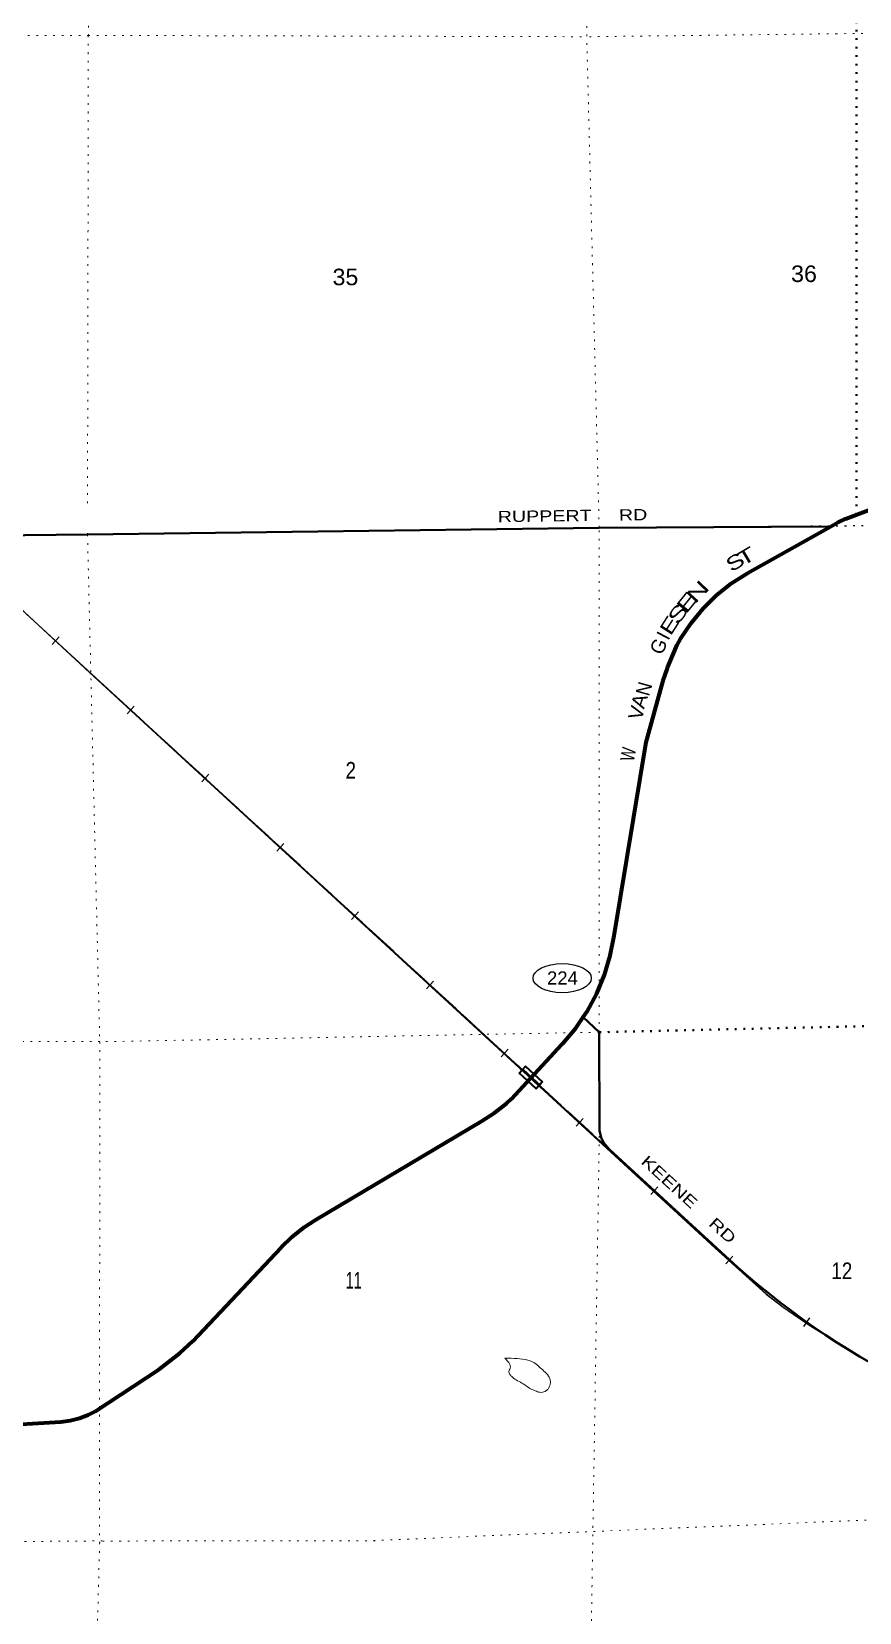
# Model space of a CAD drawing. Header units: feet. Extents: x 245918 to 509309, y -547785 to -360805.
# Drawn here: x 402847 to 411637, y -447073 to -430288 of the extents above; entities that cross this region are included whole.
import ezdxf
from ezdxf.enums import TextEntityAlignment as Align

# ---------------------------------------------------------------- set-up
doc = ezdxf.new("R2010")
doc.units = ezdxf.units.FT
doc.header["$LTSCALE"] = 60
doc.linetypes.add('DOTTED', pattern=[1.5, 0.3, -1.2])
doc.linetypes.add('LONG_DASHED', pattern=[7.5, 6, -1.5])
for name, color, linetype, lineweight in [('17', 7, 'Continuous', 25), ('23', 7, 'Continuous', 70), ('26', 7, 'Continuous', 40), ('27', 7, 'Continuous', 13), ('34', 7, 'Continuous', 25), ('39', 7, 'Continuous', 13), ('53', 7, 'DOTTED', 40), ('59', 7, 'Continuous', 13), ('6', 7, 'DOTTED', 25), ('63', 7, 'Continuous', 25), ('7', 7, 'DOTTED', 13)]:
    doc.layers.add(name, color=color, linetype=linetype, lineweight=lineweight)

msp = doc.modelspace()

# ---------------------------------------------------------------- linework, layer by layer
at = {"layer": '17'}
msp.add_ellipse((408480.89, -440338.53), major_axis=(-309.24, 1), ratio=0.500121, dxfattribs=at)
at = {"layer": '23'}
for points in [[(411335.25, -435541.17), (411409.75, -435499.47), (411490.26, -435461.64), (411732.02, -435368.17), (411854.72, -435331.4)], [(408705.22, -440752), (408746.91, -440691.31), (408849.23, -440502.75), (408931.28, -440304.53), (408992.16, -440098.82), (409031.21, -439887.88), (409374.11, -437831.25), (409553.56, -437178.04), (409594.53, -437059.27), (409603.14, -437034.31), (409613.79, -437009.27), (409702.88, -436799.8), (409738.65, -436736.19), (409849.6, -436568.21), (409977.5, -436412.75), (410120.95, -436271.51), (410278.37, -436146.04), (410448.05, -436037.71), (411335.25, -435541.17)], [(402435.9, -445092.27), (403158.16, -445049.04), (403257.1, -445034.36), (403353.95, -445009.42), (403447.68, -444974.49), (403524.09, -444937.24), (404196.64, -444493.75), (404421.36, -444319.88), (404559.34, -444192.5), (405495.49, -443198.52), (405613.18, -443083.74), (405742.22, -442981.9), (405860.59, -442905.86), (407622.37, -441857.06), (407761.15, -441769.38), (407890.01, -441667.67), (407942.19, -441619.73), (408187.25, -441354.49), (408476.82, -441041.07), (408486.15, -441031.3), (408625.44, -440868.13), (408705.22, -440752)]]:
    msp.add_lwpolyline(points, dxfattribs=at)
at = {"layer": '26'}
msp.add_line((408705.22, -440752), (408873.28, -440912.46), dxfattribs=at)
for points in [[(402438.86, -435638.43), (403439.97, -435628.11), (408873.73, -435555.37), (411309.48, -435541.31), (411335.25, -435541.17)], [(408873.28, -440912.46), (408875.68, -441959.1), (408897.25, -442040.29), (408920.38, -442079.45), (408939.95, -442109.71), (408982.24, -442157.02)], [(408982.24, -442157.02), (410343.09, -443406.68), (410454.55, -443504.74), (410566.97, -443599.14), (410681.06, -443691.66), (410796.91, -443783.47), (410914.37, -443872.2), (411032.89, -443958.49), (411153.15, -444044.07), (411275.02, -444126.58), (411397.96, -444206.63), (411523.19, -444285.35), (411637.48, -444354.59), (412019.74, -444572.52)]]:
    msp.add_lwpolyline(points, dxfattribs=at)
at = {"layer": '34', "lineweight": 13}
for points in [[(396041.18, -430290.62), (396270.84, -430485.91), (401785.28, -435549.69), (407660.39, -440944.67), (408209.11, -441448.55)], [(408209.11, -441448.55), (410343.02, -443408.07), (410348.99, -443413.11)]]:
    msp.add_lwpolyline(points, dxfattribs=at)
at = {"layer": '34'}
for points in [[(396562.32, -430719.38), (398083.03, -432123.26), (401881.65, -435632.05), (403459.81, -437092.81), (410105.72, -443207.13), (410647.07, -443692.36), (410826.96, -443830.7), (411120.78, -444034.65), (411369.2, -444185.44), (412023.77, -444593.23)], [(396562.4, -430718.69), (398083.1, -432122.6), (401881.7, -435631.45), (403459.84, -437092.24), (410105.71, -443206.69), (410647.06, -443691.93), (410826.95, -443830.27), (411120.77, -444034.22), (411369.18, -444185.02), (412023.74, -444592.83)]]:
    msp.add_lwpolyline(points, dxfattribs=at)
at = {"layer": '34', "lineweight": 13}
msp.add_arc((415950.27, -437107.71), 8434.2, 228.33126, 239.24216, dxfattribs=at)
at = {"layer": '39'}
msp.add_spline([(407872.56, -444373.76), (408003.02, -444377.4), (408117.46, -444395.14), (408207.93, -444439.04), (408234.11, -444463.06), (408334.82, -444563.14), (408357.11, -444621.3), (408343.29, -444679.55), (408325.34, -444707.71), (408299.32, -444725.86), (408245.18, -444736.05), (408194.95, -444720.13), (408138.67, -444694.2), (408068.25, -444646.22), (407951.59, -444574.29), (407945.55, -444568.29), (407925.39, -444546.26), (407915.24, -444514.17), (407931.11, -444465.95), (407924.99, -444439.87), (407872.56, -444373.76)], degree=3, dxfattribs=at)
at = {"layer": '53'}
for p, q in [((411605.87, -435416.94), (411607.67, -427116.04)), ((411953.29, -440842.54), (408873.28, -440912.46))]:
    msp.add_line(p, q, dxfattribs=at)
at = {"layer": '59'}
for points in [[(408091.45, -441269.33), (408274.81, -441439.27), (408203.43, -441516.28), (408020.07, -441346.34)], [(408057.01, -441318.25), (408204.44, -441453.63), (408229.37, -441476.52), (408203, -441504.98), (408031.37, -441345.91)]]:
    msp.add_lwpolyline(points, close=True, dxfattribs=at)
for points in [[(408067.88, -441306.51), (408091.87, -441280.62), (408263.5, -441439.69), (408240.24, -441464.79)], [(408067.88, -441306.51), (408091.87, -441280.62), (408263.5, -441439.69), (408240.24, -441464.79)], [(408240.24, -441464.79), (408215.26, -441441.85), (408067.88, -441306.51)], [(408240.24, -441464.79), (408215.26, -441441.85), (408067.88, -441306.51)]]:
    msp.add_lwpolyline(points, dxfattribs=at)
msp.add_ellipse((409663.73, -439866.74), major_axis=(1093.8, 1861.35), ratio=0.999949, start_param=2.82853149, end_param=2.95370316, dxfattribs=at)
at = {"layer": '6'}
for p, q in [((408870.34, -435557.29), (406155.81, -435592.93)), ((411858.36, -435534.68), (408871.46, -435558.81))]:
    msp.add_line(p, q, dxfattribs=at)
at = {"layer": '63'}
for p, q in [((403063.23, -436795.84), (403138.04, -436714.36)), ((403861.22, -437532.15), (403936.03, -437450.68)), ((404652.73, -438255.44), (404727.54, -438173.97)), ((405450.72, -438991.76), (405525.53, -438910.29)), ((406242.23, -439715.04), (406317.05, -439633.57)), ((407040.22, -440451.36), (407115.03, -440369.89)), ((407831.74, -441174.65), (407906.55, -441093.18)), ((408629.72, -441910.97), (408704.54, -441829.5)), ((409421.24, -442634.25), (409496.05, -442552.78)), ((410219.23, -443370.57), (410294.04, -443289.1)), ((411047.69, -444036.03), (411111.82, -443945.91))]:
    msp.add_line(p, q, dxfattribs=at)
at = {"layer": '63', "linetype": 'LONG_DASHED'}
msp.add_lwpolyline([(401786.02, -435548.88), (407661.13, -440943.86), (408209.85, -441447.74), (410343.09, -443406.68), (410454.55, -443504.74), (410566.97, -443599.14), (410681.06, -443691.66), (410796.91, -443783.47), (410914.37, -443872.2), (411032.89, -443958.49), (411153.15, -444044.07), (411275.02, -444126.58), (411397.96, -444206.63), (411523.19, -444285.35), (411637.48, -444354.59), (412019.74, -444572.52)], dxfattribs=at)
at = {"layer": '7'}
for p, q in [((408741.66, -430337.72), (408748.23, -424957.09)), ((403475.88, -425006.34), (403448.96, -430327.71)), ((403448.96, -430327.71), (403440.47, -435333.93)), ((408873.73, -435555.37), (408741.58, -430340.95)), ((403439.99, -435613.58), (403439.97, -435628.11)), ((403439.97, -435628.11), (403569.78, -441010.14)), ((408873.28, -440912.09), (403566.27, -441014.19)), ((411953.28, -440842.32), (408867.4, -440908.83)), ((403572.73, -441011.88), (398293.55, -441004.47)), ((403569.87, -441014.39), (403568.67, -446331.87)), ((408720.42, -451572.85), (408875.68, -441959.1)), ((406476.78, -446309.97), (412046.94, -446079.49)), ((398272.86, -446353.52), (403591.21, -446313.89)), ((403569.4, -446332.02), (403425.41, -451734.54)), ((406495.91, -446313.29), (403567.91, -446315.12))]:
    msp.add_line(p, q, dxfattribs=at)
for points in [[(398036.93, -430345.15), (403447.56, -430327.95), (408742.81, -430342.26)], [(411764.86, -430306.36), (411398.51, -430310.7), (408741.71, -430342.23)], [(408875.68, -441959.1), (408873.28, -440912.09), (408873.72, -435557.6)]]:
    msp.add_lwpolyline(points, dxfattribs=at)

# ---------------------------------------------------------------- texts
at = {"layer": '17'}
for s, rotation, width, p in [('S', 31.828, 1.4, (410356.82, -435983.63)), ('T', 30.827, 1.55, (410472.84, -435924.07)), ('E', 50.99, 1.6, (409863.5, -436395.01)), ('N', 45.933, 1.65, (409973.43, -436286.92)), ('S', 52.068, 1.55, (409768.84, -436515.05)), ('E', 57.493, 1.4, (409683, -436631.79)), ('N', 74.358, 0.95, (409421.61, -437285.78)), ('A', 72.358, 1.1, (409371.04, -437417.97)), ('V', 74.358, 1.05, (409342.26, -437541.73)), ('W', 79.525, 0.75, (409255, -437975.19))]:
    msp.add_text(s, height=150, rotation=rotation, dxfattribs=dict(at, width=width)).set_placement(p, align=Align.CENTER)
for s, rotation, p in [('G', 66.875, (409572.94, -436843.74)), ('I', 62.178, (409620.44, -436735.87))]:
    msp.add_text(s, height=150, rotation=rotation, dxfattribs=at).set_placement(p, align=Align.CENTER)
at = {"layer": '17', "width": 1.05}
msp.add_text('224', height=140, dxfattribs=at).set_placement((408483.79, -440406.84), align=Align.CENTER)
at = {"layer": '27'}
for s, rotation, width, p in [('RUPPERT     RD', 0.767, 1.3, (407797.54, -435497.63)), ('KEENE    RD', 317.604, 1.35, (409308.04, -442299.22))]:
    msp.add_text(s, height=120, rotation=rotation, dxfattribs=dict(at, width=width)).set_placement(p)
at = {"layer": '7'}
for s, rotation, width, p in [('35', 359.953, 1.05, (406041.92, -432980.69)), ('36', 359.953, 1.05, (410911.57, -432946.73)), ('2', 359.955, 0.85, (406180.33, -438218.67)), ('12', 359.955, 0.85, (411339.57, -443532.88)), ('11', 359.956, 0.65, (406182.1, -443633.99))]:
    msp.add_text(s, height=175.5, rotation=rotation, dxfattribs=dict(at, width=width)).set_placement(p)

doc.saveas('drawing.dxf')
